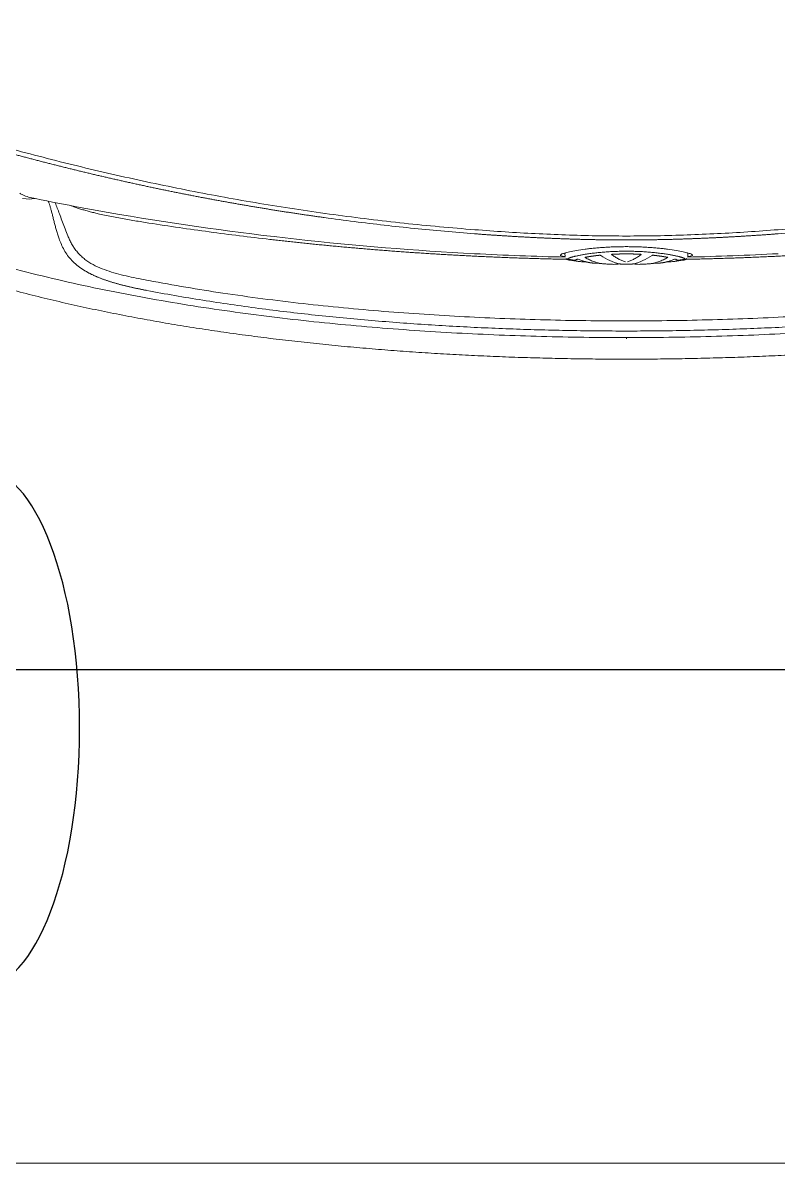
# Model space of a CAD drawing. Extents: x -2012 to 34975, y -1043 to 8321.
# Drawn here: x 32130.5 to 32195.1, y 362.5 to 460 of the extents above; entities that cross this region are included whole.
import ezdxf
from ezdxf.xclip import XClip

# ---------------------------------------------------------------- set-up
doc = ezdxf.new("R2010")
doc.units = 0
doc.header["$LTSCALE"] = 25
doc.header["$XCLIPFRAME"] = 0
doc.layers.get('0').update_dxf_attribs({"color": 9, "lineweight": 9})
for name, color, linetype, lineweight in [('04', 9, 'Continuous', 9), ('06D', 9, 'Continuous', 9), ('E-KABLO', 7, 'Continuous', 30), ('E-LİNYE', 7, 'Continuous', 30)]:
    doc.layers.add(name, color=color, linetype=linetype, lineweight=lineweight)

# ---------------------------------------------------------------- blocks, each defined once
blk = doc.blocks.new('p-araba-polo')
at = {"extrusion": (0, 0, -1)}
for p, q in [((3.80465, 0.12959), (3.80465, 0.12959)), ((3.825, 0.05418), (3.825, 0.05418)), ((3.82749, 0.05241), (3.82504, 0.0525)), ((3.83399, 0.01603), (3.83399, 0.01568)), ((3.83407, 0.01405), (3.8341, 0.01382)), ((3.83369, 0.00628), (3.83371, 0.0061)), ((3.89702, 0), (3.89778, 0))]:
    blk.add_line(p, q, dxfattribs=at)
for p, q in [((3.89702, 0), (3.89778, 0)), ((3.83369, -0.00628), (3.83371, -0.0061)), ((3.83399, -0.01603), (3.83399, -0.01568)), ((3.83407, -0.01405), (3.8341, -0.01382)), ((3.825, -0.05418), (3.825, -0.05418)), ((3.82749, -0.05241), (3.82504, -0.0525)), ((3.80464, -0.1298), (3.80467, -0.1298)), ((3.80465, -0.12959), (3.80465, -0.12959)), ((3.79074, -0.25761), (3.79091, -0.25762))]:
    blk.add_line(p, q)
for points, degree, knots in [([(3.81742, 0.64441), (3.8199, 0.63799), (3.82486, 0.62513), (3.83179, 0.60561), (3.83837, 0.5859), (3.84459, 0.566), (3.85047, 0.54593), (3.85602, 0.52571), (3.86125, 0.50535), (3.86618, 0.48486), (3.87081, 0.46426), (3.87516, 0.44355), (3.87923, 0.42276), (3.88305, 0.40188), (3.88661, 0.38093), (3.88992, 0.35993), (3.893, 0.33887), (3.89585, 0.31777), (3.89848, 0.29664), (3.9009, 0.27548), (3.90311, 0.2543), (3.90512, 0.2331), (3.90693, 0.21189), (3.90856, 0.19068), (3.91, 0.16947), (3.91126, 0.14826), (3.91235, 0.12705), (3.91326, 0.10585), (3.914, 0.08466), (3.91457, 0.06349), (3.91498, 0.04232), (3.91523, 0.02116), (3.91526, 0.00705), (3.91528, 0)], 3, [0, 0, 0, 0, 0.031503, 0.063111, 0.094824, 0.126637, 0.158547, 0.190546, 0.222628, 0.254786, 0.287011, 0.319297, 0.351636, 0.384021, 0.416445, 0.448899, 0.481372, 0.513858, 0.546357, 0.578861, 0.611362, 0.643854, 0.676332, 0.708795, 0.741239, 0.773662, 0.806063, 0.838441, 0.870794, 0.903125, 0.935433, 0.967723, 1, 1, 1, 1]), ([(3.89681, 0), (3.89677, 0.01209), (3.89668, 0.03627), (3.89592, 0.07253), (3.89472, 0.10879), (3.893, 0.14502), (3.89078, 0.18122), (3.88803, 0.21739), (3.88473, 0.25351), (3.88084, 0.28957), (3.87635, 0.32556), (3.87122, 0.36147), (3.86539, 0.39727), (3.85883, 0.43295), (3.85148, 0.46847), (3.84326, 0.5038), (3.83413, 0.5389), (3.82397, 0.57372), (3.8128, 0.60824), (3.80432, 0.63089), (3.80008, 0.64221)], 3, [0, 0, 0, 0, 0.055558, 0.111113, 0.166668, 0.222224, 0.277781, 0.333337, 0.388894, 0.44445, 0.500005, 0.55556, 0.611116, 0.666671, 0.722227, 0.777783, 0.833339, 0.888892, 0.944445, 1, 1, 1, 1]), ([(3.72994, 0.54604), (3.73264, 0.53633), (3.73805, 0.51692), (3.74565, 0.48765), (3.75287, 0.45828), (3.75968, 0.42881), (3.76609, 0.39923), (3.77208, 0.36956), (3.77765, 0.33981), (3.78281, 0.30999), (3.78754, 0.28008), (3.79185, 0.25011), (3.79573, 0.22007), (3.79916, 0.18997), (3.80219, 0.15981), (3.80383, 0.13967), (3.80465, 0.12959)], 3, [0, 0, 0, 0, 0.071461, 0.142913, 0.214376, 0.285822, 0.357282, 0.428734, 0.500167, 0.571583, 0.64299, 0.714393, 0.785796, 0.857198, 0.928599, 1, 1, 1, 1]), ([(3.85654, 0.40987), (3.85802, 0.40194), (3.86099, 0.38606), (3.86495, 0.36215), (3.8686, 0.3382), (3.87191, 0.3142), (3.87492, 0.29015), (3.87764, 0.26607), (3.88009, 0.24197), (3.88227, 0.21783), (3.8842, 0.19368), (3.88589, 0.16951), (3.88733, 0.14532), (3.88854, 0.12112), (3.88953, 0.09691), (3.89029, 0.07269), (3.89083, 0.04846), (3.89117, 0.02423), (3.89121, 0.00808), (3.89123, 0)], 3, [0, 0, 0, 0, 0.058823, 0.117646, 0.17647, 0.235293, 0.294117, 0.35294, 0.411764, 0.470587, 0.529411, 0.588234, 0.647058, 0.705882, 0.764705, 0.823529, 0.882353, 0.941176, 1, 1, 1, 1]), ([(3.88258, 0), (3.88254, 0.01154), (3.88246, 0.03461), (3.88176, 0.06921), (3.88065, 0.10381), (3.87907, 0.13838), (3.87703, 0.17293), (3.8745, 0.20745), (3.87145, 0.24192), (3.86787, 0.27635), (3.86371, 0.31071), (3.85904, 0.34413), (3.85392, 0.37661), (3.85005, 0.3976), (3.84812, 0.40809)], 3, [0, 0, 0, 0, 0.084393, 0.168775, 0.253159, 0.337558, 0.421942, 0.506321, 0.590718, 0.675107, 0.759486, 0.843869, 0.92194, 1, 1, 1, 1]), ([(3.79427, 0.25822), (3.79543, 0.24968), (3.79774, 0.23261), (3.80081, 0.20694), (3.80358, 0.18124), (3.80605, 0.15549), (3.80742, 0.1383), (3.80811, 0.1297)], 3, [0, 0, 0, 0, 0.200035, 0.400025, 0.600021, 0.8, 1, 1, 1, 1]), ([(3.80465, 0.12959), (3.80528, 0.12098), (3.80655, 0.10374), (3.80802, 0.07785), (3.80914, 0.05193), (3.8099, 0.02598), (3.81, 0.00866), (3.81005, 0)], 3, [0, 0, 0, 0, 0.200002, 0.400004, 0.600006, 0.800004, 1, 1, 1, 1]), ([(3.81912, 0), (3.81913, 0.00159), (3.81914, 0.00477), (3.81926, 0.00951), (3.81945, 0.01418), (3.81971, 0.01874), (3.82003, 0.02317), (3.82041, 0.02742), (3.82083, 0.03148), (3.82147, 0.03676), (3.82237, 0.0428), (3.8235, 0.04876), (3.82459, 0.05312), (3.82559, 0.05592), (3.82613, 0.05627), (3.8264, 0.05645)], 3, [0, 0, 0, 0, 0.053459, 0.106949, 0.160444, 0.213932, 0.267411, 0.320881, 0.374346, 0.427801, 0.542282, 0.656752, 0.771187, 0.885587, 1, 1, 1, 1]), ([(3.8264, 0.05645), (3.82652, 0.05641), (3.82676, 0.05634), (3.82706, 0.05571), (3.82733, 0.05471), (3.82752, 0.05354), (3.82763, 0.0527), (3.82766, 0.0524)], 3, [0, 0, 0, 0, 0.222511, 0.444984, 0.66744, 0.889893, 1, 1, 1, 1]), ([(3.83076, 0.04783), (3.83073, 0.04804), (3.83064, 0.04868), (3.83046, 0.04953), (3.83019, 0.05019), (3.82998, 0.05027), (3.82987, 0.05031)], 3, [0, 0, 0, 0, 0.124986, 0.416626, 0.708282, 1, 1, 1, 1]), ([(3.82987, 0.05031), (3.82998, 0.05027), (3.83021, 0.05017), (3.83049, 0.04943), (3.83065, 0.04861), (3.83072, 0.04809), (3.83073, 0.04805)], 3, [0, 0, 0, 0, 0.324984, 0.649899, 0.974799, 1, 1, 1, 1]), ([(3.82865, 0.04841), (3.82865, 0.04841), (3.82865, 0.04841), (3.82865, 0.04841), (3.82865, 0.04841), (3.82865, 0.04841), (3.82865, 0.04841), (3.82865, 0.04841), (3.82865, 0.04841), (3.82865, 0.04841), (3.82865, 0.04841), (3.82865, 0.04841), (3.82865, 0.04841)], 6, [0, 0, 0, 0, 0, 0, 0, 1, 1, 1, 1, 1, 1, 1, 1, 1, 1, 1, 1, 1]), ([(3.82865, 0.04841), (3.82865, 0.04841), (3.82865, 0.04841), (3.82865, 0.04841), (3.82865, 0.04841), (3.82865, 0.04841), (3.82865, 0.04841), (3.82865, 0.04841), (3.82865, 0.04841), (3.82865, 0.04841), (3.82865, 0.04841), (3.82865, 0.04841), (3.82865, 0.04841)], 6, [0, 0, 0, 0, 0, 0, 0, 1, 1, 1, 1, 1, 1, 1, 1, 1, 1, 1, 1, 1]), ([(3.82865, 0.04841), (3.82865, 0.04841), (3.82865, 0.04841), (3.82865, 0.04841), (3.82865, 0.04841), (3.82865, 0.04841), (3.82865, 0.04841), (3.82865, 0.04841), (3.82865, 0.04841), (3.82865, 0.04841), (3.82865, 0.04841), (3.82865, 0.04841), (3.82865, 0.04841)], 6, [0, 0, 0, 0, 0, 0, 0, 1, 1, 1, 1, 1, 1, 1, 1, 1, 1, 1, 1, 1]), ([(3.82865, 0.04841), (3.82865, 0.04841), (3.82865, 0.04841), (3.82865, 0.04841), (3.82865, 0.04841), (3.82865, 0.04841), (3.82865, 0.04841), (3.82865, 0.04841), (3.82865, 0.04841), (3.82865, 0.04841), (3.82865, 0.04841), (3.82865, 0.04841), (3.82865, 0.04841)], 6, [0, 0, 0, 0, 0, 0, 0, 1, 1, 1, 1, 1, 1, 1, 1, 1, 1, 1, 1, 1]), ([(3.82993, 0.04216), (3.83004, 0.04245), (3.83027, 0.04303), (3.83059, 0.04352), (3.83078, 0.04358), (3.83087, 0.04362)], 3, [0, 0, 0, 0, 0.333368, 0.666619, 1, 1, 1, 1]), ([(3.83192, 0.03522), (3.83168, 0.03607), (3.83118, 0.03776), (3.83049, 0.03945), (3.83015, 0.04029)], 3, [0, 0, 0, 0, 0.500043, 1, 1, 1, 1]), ([(3.83068, 0.04838), (3.83068, 0.04838), (3.83068, 0.04838), (3.83068, 0.04838), (3.83068, 0.04838), (3.83068, 0.04838), (3.83068, 0.04838)], 3, [0, 0, 0, 0, 1, 1, 1, 1, 1, 1, 1]), ([(3.83068, 0.04838), (3.83068, 0.04838), (3.83068, 0.04838), (3.83068, 0.04838), (3.83068, 0.04838), (3.83068, 0.04838), (3.83068, 0.04838)], 3, [0, 0, 0, 0, 1, 1, 1, 1, 1, 1, 1]), ([(3.83214, 0.03443), (3.83212, 0.03499), (3.83208, 0.03639), (3.83198, 0.03838), (3.83184, 0.04026), (3.83166, 0.04175), (3.83144, 0.04282), (3.83118, 0.04349), (3.83097, 0.04358), (3.83087, 0.04362)], 3, [0, 0, 0, 0, 0.095639, 0.246362, 0.397085, 0.547809, 0.698525, 0.849236, 1, 1, 1, 1]), ([(3.82822, 0.03517), (3.82807, 0.03433), (3.82776, 0.03264), (3.82732, 0.02975), (3.82689, 0.02662), (3.82663, 0.02434), (3.8265, 0.0232)], 3, [0, 0, 0, 0, 0.250018, 0.499981, 0.749953, 1, 1, 1, 1]), ([(3.8265, 0.0232), (3.82663, 0.02434), (3.82689, 0.02662), (3.82732, 0.02975), (3.82776, 0.03264), (3.82807, 0.03433), (3.82822, 0.03517)], 3, [0, 0, 0, 0, 0.250047, 0.500019, 0.749982, 1, 1, 1, 1]), ([(3.82843, 0.03528), (3.82838, 0.03533), (3.8283, 0.03542), (3.82825, 0.03525), (3.82822, 0.03517)], 3, [0, 0, 0, 0, 0.499975, 1, 1, 1, 1]), ([(3.82822, 0.03517), (3.82825, 0.03525), (3.8283, 0.03542), (3.82838, 0.03533), (3.82843, 0.03528)], 3, [0, 0, 0, 0, 0.500025, 1, 1, 1, 1]), ([(3.83296, 0.02424), (3.83263, 0.02547), (3.83196, 0.02794), (3.83045, 0.03162), (3.8291, 0.03406), (3.82843, 0.03528)], 3, [0, 0, 0, 0, 0.333484, 0.666792, 1, 1, 1, 1]), ([(3.82843, 0.03528), (3.8291, 0.03406), (3.83045, 0.03162), (3.83196, 0.02794), (3.83263, 0.02547), (3.83296, 0.02424)], 3, [0, 0, 0, 0, 0.333208, 0.666516, 1, 1, 1, 1]), ([(3.8265, 0.0232), (3.82649, 0.02302), (3.82647, 0.02267), (3.82656, 0.02206), (3.82666, 0.02185), (3.82672, 0.02174)], 3, [0, 0, 0, 0, 0.33283, 0.66493, 1, 1, 1, 1]), ([(3.82672, 0.02174), (3.82666, 0.02185), (3.82656, 0.02206), (3.82647, 0.02267), (3.82649, 0.02302), (3.8265, 0.0232)], 3, [0, 0, 0, 0, 0.33507, 0.66717, 1, 1, 1, 1]), ([(3.834, 0.01578), (3.83396, 0.01719), (3.83387, 0.02001), (3.83326, 0.02283), (3.83296, 0.02424)], 3, [0, 0, 0, 0, 0.5, 1, 1, 1, 1]), ([(3.83296, 0.02424), (3.83326, 0.02283), (3.83387, 0.02001), (3.83396, 0.01719), (3.834, 0.01578)], 3, [0, 0, 0, 0, 0.5, 1, 1, 1, 1]), ([(3.826, 0.01258), (3.82595, 0.01263), (3.82583, 0.01272), (3.82567, 0.01244), (3.82564, 0.01209), (3.82562, 0.01191)], 3, [0, 0, 0, 0, 0.339087, 0.670021, 1, 1, 1, 1]), ([(3.82562, 0.01191), (3.82564, 0.01209), (3.82567, 0.01244), (3.82583, 0.01272), (3.82595, 0.01263), (3.826, 0.01258)], 3, [0, 0, 0, 0, 0.329979, 0.660913, 1, 1, 1, 1]), ([(3.83219, 0.0009), (3.83182, 0.00189), (3.83108, 0.00385), (3.82963, 0.00678), (3.82798, 0.00969), (3.82666, 0.01162), (3.826, 0.01258)], 3, [0, 0, 0, 0, 0.249999, 0.5, 0.75, 1, 1, 1, 1]), ([(3.826, 0.01258), (3.82666, 0.01162), (3.82798, 0.00969), (3.82963, 0.00678), (3.83108, 0.00385), (3.83182, 0.00189), (3.83219, 0.0009)], 3, [0, 0, 0, 0, 0.25, 0.5, 0.750001, 1, 1, 1, 1]), ([(3.83409, 0.01396), (3.83418, 0.01259), (3.83434, 0.00999), (3.83406, 0.00738), (3.83393, 0.00614)], 3, [0, 0, 0, 0, 0.525068, 1, 1, 1, 1]), ([(3.834, 0.01578), (3.834, 0.01568), (3.834, 0.01547), (3.83403, 0.01488), (3.83406, 0.01428), (3.83408, 0.01407), (3.83409, 0.01396)], 3, [0, 0, 0, 0, 0.244155, 0.495076, 0.749761, 1, 1, 1, 1]), ([(3.89681, 0), (3.89677, -0.01209), (3.89668, -0.03627), (3.89592, -0.07253), (3.89472, -0.10878), (3.893, -0.14501), (3.89078, -0.18122), (3.88803, -0.21739), (3.88473, -0.25351), (3.88084, -0.28957), (3.87635, -0.32556), (3.87122, -0.36147), (3.86539, -0.39727), (3.85883, -0.43294), (3.85148, -0.46846), (3.84326, -0.5038), (3.83413, -0.5389), (3.82397, -0.57372), (3.8128, -0.60824), (3.80432, -0.63088), (3.80008, -0.64221)], 3, [0, 0, 0, 0, 0.055558, 0.111113, 0.166668, 0.222224, 0.277781, 0.333337, 0.388894, 0.44445, 0.500005, 0.55556, 0.611116, 0.666671, 0.722227, 0.777783, 0.833339, 0.888892, 0.944445, 1, 1, 1, 1]), ([(3.80465, -0.12959), (3.80528, -0.12098), (3.80655, -0.10374), (3.80802, -0.07785), (3.80914, -0.05193), (3.8099, -0.02598), (3.81, -0.00866), (3.81005, 0)], 3, [0, 0, 0, 0, 0.200002, 0.400004, 0.600006, 0.800004, 1, 1, 1, 1]), ([(3.81742, -0.64441), (3.8199, -0.63799), (3.82486, -0.62513), (3.83179, -0.60561), (3.83837, -0.5859), (3.84459, -0.566), (3.85047, -0.54593), (3.85602, -0.52571), (3.86125, -0.50535), (3.86618, -0.48486), (3.87081, -0.46426), (3.87516, -0.44355), (3.87923, -0.42275), (3.88305, -0.40188), (3.88661, -0.38093), (3.88992, -0.35992), (3.893, -0.33887), (3.89585, -0.31777), (3.89848, -0.29664), (3.9009, -0.27548), (3.90311, -0.25429), (3.90512, -0.2331), (3.90693, -0.21189), (3.90856, -0.19068), (3.91, -0.16947), (3.91126, -0.14826), (3.91235, -0.12705), (3.91326, -0.10585), (3.914, -0.08466), (3.91457, -0.06348), (3.91498, -0.04231), (3.91523, -0.02115), (3.91526, -0.00705), (3.91528, 0)], 3, [0, 0, 0, 0, 0.031503, 0.063111, 0.094824, 0.126637, 0.158547, 0.190546, 0.222628, 0.254786, 0.287011, 0.319297, 0.351636, 0.384021, 0.416445, 0.448899, 0.481372, 0.513858, 0.546357, 0.578861, 0.611362, 0.643854, 0.676332, 0.708795, 0.741239, 0.773662, 0.806063, 0.838441, 0.870794, 0.903125, 0.935433, 0.967723, 1, 1, 1, 1]), ([(3.81912, 0), (3.81913, -0.00159), (3.81914, -0.00477), (3.81926, -0.00951), (3.81945, -0.01418), (3.81971, -0.01874), (3.82003, -0.02317), (3.82041, -0.02742), (3.82083, -0.03148), (3.82147, -0.03676), (3.82237, -0.0428), (3.8235, -0.04876), (3.82459, -0.05312), (3.82559, -0.05592), (3.82613, -0.05627), (3.8264, -0.05645)], 3, [0, 0, 0, 0, 0.053459, 0.106949, 0.160444, 0.213932, 0.267411, 0.320881, 0.374346, 0.427801, 0.542282, 0.656752, 0.771187, 0.885587, 1, 1, 1, 1]), ([(3.83367, 0.00843), (3.83367, 0.00842), (3.83367, 0.00842), (3.83367, 0.00842), (3.83367, 0.00842), (3.83367, 0.00843), (3.83367, 0.00843)], 3, [0, 0, 0, 0, 1, 1, 1, 1.000001, 1.000001, 1.000001, 1.000001]), ([(3.88258, 0), (3.88254, -0.01154), (3.88246, -0.03461), (3.88176, -0.06921), (3.88065, -0.1038), (3.87907, -0.13838), (3.87703, -0.17293), (3.8745, -0.20745), (3.87145, -0.24192), (3.86787, -0.27635), (3.86371, -0.31071), (3.85904, -0.34413), (3.85392, -0.37661), (3.85005, -0.3976), (3.84812, -0.40809)], 3, [0, 0, 0, 0, 0.084393, 0.168775, 0.253159, 0.337558, 0.421942, 0.506321, 0.590718, 0.675107, 0.759486, 0.843869, 0.92194, 1, 1, 1, 1]), ([(3.85654, -0.40987), (3.85802, -0.40193), (3.86099, -0.38606), (3.86495, -0.36215), (3.8686, -0.3382), (3.87191, -0.31419), (3.87492, -0.29015), (3.87764, -0.26607), (3.88009, -0.24196), (3.88227, -0.21783), (3.8842, -0.19368), (3.88589, -0.1695), (3.88733, -0.14532), (3.88854, -0.12112), (3.88953, -0.0969), (3.89029, -0.07268), (3.89083, -0.04846), (3.89117, -0.02423), (3.89121, -0.00808), (3.89123, 0)], 3, [0, 0, 0, 0, 0.058823, 0.117646, 0.17647, 0.235293, 0.294117, 0.35294, 0.411764, 0.470587, 0.529411, 0.588234, 0.647058, 0.705882, 0.764705, 0.823529, 0.882353, 0.941176, 1, 1, 1, 1]), ([(3.83219, -0.0009), (3.83182, -0.00188), (3.83108, -0.00385), (3.82963, -0.00677), (3.82798, -0.00969), (3.82666, -0.01162), (3.826, -0.01258)], 3, [0, 0, 0, 0, 0.249999, 0.5, 0.75, 1, 1, 1, 1]), ([(3.826, -0.01258), (3.82666, -0.01162), (3.82798, -0.00969), (3.82963, -0.00677), (3.83108, -0.00385), (3.83182, -0.00188), (3.83219, -0.0009)], 3, [0, 0, 0, 0, 0.25, 0.5, 0.750001, 1, 1, 1, 1]), ([(3.83367, -0.00842), (3.83367, -0.00842), (3.83367, -0.00842), (3.83367, -0.00842), (3.83367, -0.00842), (3.83367, -0.00842), (3.83367, -0.00842)], 3, [0, 0, 0, 0, 1, 1, 1, 1.000001, 1.000001, 1.000001, 1.000001]), ([(3.83409, -0.01396), (3.83418, -0.01259), (3.83434, -0.00999), (3.83406, -0.00738), (3.83393, -0.00614)], 3, [0, 0, 0, 0, 0.525068, 1, 1, 1, 1]), ([(3.826, -0.01258), (3.82595, -0.01263), (3.82583, -0.01272), (3.82567, -0.01243), (3.82564, -0.01209), (3.82562, -0.01191)], 3, [0, 0, 0, 0, 0.339087, 0.670021, 1, 1, 1, 1]), ([(3.82562, -0.01191), (3.82564, -0.01209), (3.82567, -0.01243), (3.82583, -0.01272), (3.82595, -0.01263), (3.826, -0.01258)], 3, [0, 0, 0, 0, 0.329979, 0.660913, 1, 1, 1, 1]), ([(3.834, -0.01578), (3.83396, -0.01719), (3.83387, -0.02001), (3.83326, -0.02283), (3.83296, -0.02424)], 3, [0, 0, 0, 0, 0.5, 1, 1, 1, 1]), ([(3.83296, -0.02424), (3.83326, -0.02283), (3.83387, -0.02001), (3.83396, -0.01719), (3.834, -0.01578)], 3, [0, 0, 0, 0, 0.5, 1, 1, 1, 1]), ([(3.834, -0.01578), (3.834, -0.01568), (3.834, -0.01547), (3.83403, -0.01488), (3.83406, -0.01428), (3.83408, -0.01406), (3.83409, -0.01396)], 3, [0, 0, 0, 0, 0.244155, 0.495076, 0.749761, 1, 1, 1, 1]), ([(3.8265, -0.0232), (3.82649, -0.02302), (3.82647, -0.02266), (3.82656, -0.02206), (3.82666, -0.02185), (3.82672, -0.02174)], 3, [0, 0, 0, 0, 0.33283, 0.66493, 1, 1, 1, 1]), ([(3.82672, -0.02174), (3.82666, -0.02185), (3.82656, -0.02206), (3.82647, -0.02266), (3.82649, -0.02302), (3.8265, -0.0232)], 3, [0, 0, 0, 0, 0.33507, 0.66717, 1, 1, 1, 1]), ([(3.82822, -0.03516), (3.82807, -0.03432), (3.82776, -0.03264), (3.82732, -0.02975), (3.82689, -0.02662), (3.82663, -0.02434), (3.8265, -0.0232)], 3, [0, 0, 0, 0, 0.250018, 0.499981, 0.749953, 1, 1, 1, 1]), ([(3.8265, -0.0232), (3.82663, -0.02434), (3.82689, -0.02662), (3.82732, -0.02975), (3.82776, -0.03264), (3.82807, -0.03432), (3.82822, -0.03516)], 3, [0, 0, 0, 0, 0.250047, 0.500019, 0.749982, 1, 1, 1, 1]), ([(3.83296, -0.02424), (3.83263, -0.02547), (3.83196, -0.02794), (3.83045, -0.03162), (3.8291, -0.03406), (3.82843, -0.03528)], 3, [0, 0, 0, 0, 0.333484, 0.666792, 1, 1, 1, 1]), ([(3.82843, -0.03528), (3.8291, -0.03406), (3.83045, -0.03162), (3.83196, -0.02794), (3.83263, -0.02547), (3.83296, -0.02424)], 3, [0, 0, 0, 0, 0.333208, 0.666516, 1, 1, 1, 1]), ([(3.82843, -0.03528), (3.82838, -0.03533), (3.8283, -0.03542), (3.82825, -0.03525), (3.82822, -0.03516)], 3, [0, 0, 0, 0, 0.499975, 1, 1, 1, 1]), ([(3.82822, -0.03516), (3.82825, -0.03525), (3.8283, -0.03542), (3.82838, -0.03533), (3.82843, -0.03528)], 3, [0, 0, 0, 0, 0.500025, 1, 1, 1, 1]), ([(3.83192, -0.03522), (3.83168, -0.03607), (3.83118, -0.03776), (3.83049, -0.03945), (3.83015, -0.04029)], 3, [0, 0, 0, 0, 0.500043, 1, 1, 1, 1]), ([(3.83214, -0.03443), (3.83212, -0.03499), (3.83208, -0.03639), (3.83198, -0.03838), (3.83184, -0.04026), (3.83166, -0.04175), (3.83144, -0.04282), (3.83118, -0.04349), (3.83097, -0.04357), (3.83087, -0.04362)], 3, [0, 0, 0, 0, 0.095639, 0.246362, 0.397085, 0.547809, 0.698525, 0.849236, 1, 1, 1, 1]), ([(3.82865, -0.04841), (3.82865, -0.04841), (3.82865, -0.04841), (3.82865, -0.04841), (3.82865, -0.04841), (3.82865, -0.04841), (3.82865, -0.04841), (3.82865, -0.04841), (3.82865, -0.04841), (3.82865, -0.04841), (3.82865, -0.04841), (3.82865, -0.04841), (3.82865, -0.04841)], 6, [0, 0, 0, 0, 0, 0, 0, 1, 1, 1, 1, 1, 1, 1, 1, 1, 1, 1, 1, 1]), ([(3.82865, -0.04841), (3.82865, -0.04841), (3.82865, -0.04841), (3.82865, -0.04841), (3.82865, -0.04841), (3.82865, -0.04841), (3.82865, -0.04841), (3.82865, -0.04841), (3.82865, -0.04841), (3.82865, -0.04841), (3.82865, -0.04841), (3.82865, -0.04841), (3.82865, -0.04841)], 6, [0, 0, 0, 0, 0, 0, 0, 1, 1, 1, 1, 1, 1, 1, 1, 1, 1, 1, 1, 1]), ([(3.82865, -0.04841), (3.82865, -0.04841), (3.82865, -0.04841), (3.82865, -0.04841), (3.82865, -0.04841), (3.82865, -0.04841), (3.82865, -0.04841), (3.82865, -0.04841), (3.82865, -0.04841), (3.82865, -0.04841), (3.82865, -0.04841), (3.82865, -0.04841), (3.82865, -0.04841)], 6, [0, 0, 0, 0, 0, 0, 0, 1, 1, 1, 1, 1, 1, 1, 1, 1, 1, 1, 1, 1]), ([(3.82865, -0.04841), (3.82865, -0.04841), (3.82865, -0.04841), (3.82865, -0.04841), (3.82865, -0.04841), (3.82865, -0.04841), (3.82865, -0.04841), (3.82865, -0.04841), (3.82865, -0.04841), (3.82865, -0.04841), (3.82865, -0.04841), (3.82865, -0.04841), (3.82865, -0.04841)], 6, [0, 0, 0, 0, 0, 0, 0, 1, 1, 1, 1, 1, 1, 1, 1, 1, 1, 1, 1, 1]), ([(3.83076, -0.04783), (3.83073, -0.04803), (3.83064, -0.04868), (3.83046, -0.04953), (3.83019, -0.05019), (3.82998, -0.05027), (3.82987, -0.05031)], 3, [0, 0, 0, 0, 0.124986, 0.416626, 0.708282, 1, 1, 1, 1]), ([(3.82987, -0.05031), (3.82998, -0.05026), (3.83021, -0.05017), (3.83049, -0.04943), (3.83065, -0.04861), (3.83072, -0.04809), (3.83073, -0.04805)], 3, [0, 0, 0, 0, 0.324984, 0.649899, 0.974799, 1, 1, 1, 1]), ([(3.82993, -0.04216), (3.83004, -0.04245), (3.83027, -0.04303), (3.83059, -0.04352), (3.83078, -0.04358), (3.83087, -0.04362)], 3, [0, 0, 0, 0, 0.333368, 0.666619, 1, 1, 1, 1]), ([(3.83068, -0.04838), (3.83068, -0.04838), (3.83068, -0.04838), (3.83068, -0.04838), (3.83068, -0.04838), (3.83068, -0.04838), (3.83068, -0.04838)], 3, [0, 0, 0, 0, 1, 1, 1, 1, 1, 1, 1]), ([(3.83068, -0.04838), (3.83068, -0.04838), (3.83068, -0.04838), (3.83068, -0.04838), (3.83068, -0.04838), (3.83068, -0.04838), (3.83068, -0.04838)], 3, [0, 0, 0, 0, 1, 1, 1, 1, 1, 1, 1]), ([(3.8264, -0.05645), (3.82652, -0.05641), (3.82676, -0.05633), (3.82706, -0.05571), (3.82733, -0.05471), (3.82752, -0.05354), (3.82763, -0.05269), (3.82766, -0.0524)], 3, [0, 0, 0, 0, 0.222511, 0.444984, 0.66744, 0.889893, 1, 1, 1, 1]), ([(3.72994, -0.54604), (3.73264, -0.53633), (3.73805, -0.51692), (3.74565, -0.48765), (3.75287, -0.45828), (3.75968, -0.4288), (3.76609, -0.39923), (3.77208, -0.36956), (3.77765, -0.33981), (3.78281, -0.30998), (3.78754, -0.28008), (3.79185, -0.25011), (3.79573, -0.22007), (3.79916, -0.18997), (3.80219, -0.15981), (3.80383, -0.13967), (3.80465, -0.12959)], 3, [0, 0, 0, 0, 0.071461, 0.142913, 0.214376, 0.285822, 0.357282, 0.428734, 0.500167, 0.571583, 0.64299, 0.714393, 0.785796, 0.857198, 0.928599, 1, 1, 1, 1]), ([(3.77711, -0.50969), (3.78244, -0.4843), (3.7966, -0.40882), (3.81414, -0.28235), (3.82249, -0.1806), (3.82515, -0.12975)], 3, [0, 0, 0, 0, 0.20268, 0.601651, 1, 1, 1, 1]), ([(3.79427, -0.25822), (3.79543, -0.24968), (3.79774, -0.23261), (3.80081, -0.20694), (3.80358, -0.18124), (3.80605, -0.15549), (3.80742, -0.1383), (3.80811, -0.1297)], 3, [0, 0, 0, 0, 0.200035, 0.400025, 0.600021, 0.8, 1, 1, 1, 1]), ([(3.79893, -0.40807), (3.80025, -0.39949), (3.8029, -0.38232), (3.8065, -0.3565), (3.80988, -0.33066), (3.81191, -0.3134), (3.81293, -0.30478)], 3, [0, 0, 0, 0, 0.249972, 0.499988, 0.750033, 1, 1, 1, 1]), ([(3.79122, -0.45044), (3.79165, -0.44846), (3.79253, -0.44452), (3.79372, -0.4385), (3.79485, -0.43245), (3.79592, -0.42638), (3.79696, -0.42029), (3.79796, -0.41418), (3.79861, -0.41011), (3.79893, -0.40807)], 3, [0, 0, 0, 0, 0.142515, 0.285196, 0.427965, 0.570749, 0.713737, 0.856833, 1, 1, 1, 1]), ([(3.84812, -0.40809), (3.84756, -0.41097), (3.84644, -0.41673), (3.84467, -0.42533), (3.84265, -0.43384), (3.84024, -0.44218), (3.83736, -0.4503), (3.83477, -0.45521), (3.83348, -0.45766)], 3, [0, 0, 0, 0, 0.167506, 0.33466, 0.50145, 0.667886, 0.83384, 1, 1, 1, 1]), ([(3.78412, -0.47463), (3.78442, -0.47387), (3.78509, -0.4721), (3.78615, -0.46907), (3.78725, -0.46562), (3.78832, -0.46199), (3.78934, -0.45823), (3.79031, -0.45437), (3.79092, -0.45175), (3.79122, -0.45044)], 3, [0, 0, 0, 0, 0.115196, 0.262644, 0.410099, 0.557562, 0.705034, 0.852514, 1, 1, 1, 1]), ([(3.83348, -0.45766), (3.83275, -0.45885), (3.83128, -0.46121), (3.82875, -0.46441), (3.82602, -0.46732), (3.82309, -0.46991), (3.81999, -0.47221), (3.81676, -0.47421), (3.81342, -0.47596), (3.81113, -0.47696), (3.80999, -0.47746)], 3, [0, 0, 0, 0, 0.124981, 0.249968, 0.374958, 0.499953, 0.624954, 0.749963, 0.874979, 1, 1, 1, 1]), ([(3.81344, -0.48448), (3.81511, -0.48383), (3.81845, -0.48252), (3.82324, -0.47999), (3.82779, -0.47689), (3.83199, -0.47313), (3.83583, -0.46878), (3.83806, -0.46541), (3.83917, -0.46373)], 3, [0, 0, 0, 0, 0.166711, 0.333398, 0.500062, 0.66671, 0.833352, 1, 1, 1, 1]), ([(3.80999, -0.47746), (3.80798, -0.47827), (3.80395, -0.47989), (3.79804, -0.48202), (3.79243, -0.48406), (3.78731, -0.48597), (3.7837, -0.48739), (3.78193, -0.48815), (3.78145, -0.48836)], 3, [0, 0, 0, 0, 0.18627, 0.372392, 0.558131, 0.743503, 0.928538, 1, 1, 1, 1]), ([(3.78181, -0.49357), (3.78252, -0.49332), (3.78395, -0.49282), (3.78654, -0.49205), (3.7894, -0.49127), (3.79249, -0.49047), (3.79577, -0.48964), (3.79919, -0.48878), (3.8027, -0.48786), (3.80626, -0.48685), (3.80986, -0.48575), (3.81225, -0.48491), (3.81344, -0.48448)], 3, [0, 0, 0, 0, 0.099513, 0.199085, 0.298757, 0.398601, 0.498624, 0.598776, 0.698998, 0.799265, 0.899601, 1, 1, 1, 1]), ([(3.77355, -0.51846), (3.77401, -0.51762), (3.77494, -0.51593), (3.77633, -0.51269), (3.77701, -0.51036), (3.77729, -0.50884)], 3, [0, 0, 0, 0, 0.253002, 0.505984, 1, 1, 1, 1])]:
    blk.add_open_spline(points, degree=degree, knots=knots)
for points, degree in [([(3.82994, 0.05098), (3.82912, 0.09338), (3.82748, 0.13577), (3.82504, 0.17812), (3.8218, 0.22042), (3.81777, 0.26264), (3.81293, 0.30478)], 6), ([(3.81341, 0), (3.81341, 0.026), (3.81276, 0.052), (3.81163, 0.07793), (3.81008, 0.10384), (3.80811, 0.1297)], 5), ([(3.82514, 0.12975), (3.8265, 0.10396), (3.82747, 0.07815), (3.82804, 0.05233)], 3), ([(3.82302, 0), (3.82302, 0.01318), (3.8238, 0.02632), (3.82566, 0.03786), (3.82749, 0.04619), (3.8289, 0.05031), (3.82987, 0.05031)], 6), ([(3.82987, 0.05031), (3.8289, 0.05031), (3.82749, 0.04619), (3.82566, 0.03786), (3.8238, 0.02632), (3.82302, 0.01318), (3.82302, 0)], 6), ([(3.82426, 0.05166), (3.82441, 0.05194), (3.82455, 0.05216), (3.82468, 0.05233), (3.82481, 0.05244), (3.82493, 0.0525), (3.82504, 0.0525)], 6), ([(3.82514, 0.05248), (3.82513, 0.05249), (3.82511, 0.05249), (3.82509, 0.05249), (3.82508, 0.0525), (3.82506, 0.0525), (3.82504, 0.0525)], 6), ([(3.82504, 0.0525), (3.82505, 0.0525), (3.82505, 0.0525), (3.82506, 0.0525), (3.82506, 0.0525), (3.82507, 0.0525), (3.82507, 0.0525)], 6), ([(3.82759, 0.0524), (3.82757, 0.0524), (3.82756, 0.05241), (3.82754, 0.05241), (3.82752, 0.05241), (3.82751, 0.05241), (3.82749, 0.05241)], 6), ([(3.82749, 0.05241), (3.82751, 0.05241), (3.82753, 0.05241), (3.82755, 0.05241), (3.82756, 0.0524), (3.82758, 0.0524), (3.8276, 0.05239)], 6), ([(3.82749, 0.05241), (3.82751, 0.0524), (3.82754, 0.0524), (3.82756, 0.05239)], 3), ([(3.82756, 0.05239), (3.82754, 0.0524), (3.82751, 0.0524), (3.82749, 0.05241)], 3), ([(3.82924, 0.05163), (3.83003, 0.05111), (3.8302, 0.05056), (3.83031, 0.04996)], 3), ([(3.82987, 0.05031), (3.83007, 0.05031), (3.83026, 0.05013), (3.83042, 0.04975), (3.83057, 0.04919), (3.83069, 0.04844), (3.8308, 0.04752)], 6), ([(3.8308, 0.04752), (3.83069, 0.04844), (3.83057, 0.04919), (3.83042, 0.04975), (3.83026, 0.05013), (3.83007, 0.05031), (3.82987, 0.05031)], 6), ([(3.83087, 0.04362), (3.83072, 0.04473), (3.83055, 0.04585), (3.83039, 0.04697), (3.83022, 0.04808), (3.83005, 0.0492), (3.82987, 0.05031)], 6), ([(3.82987, 0.05031), (3.83005, 0.0492), (3.83022, 0.04808), (3.83039, 0.04697), (3.83055, 0.04585), (3.83072, 0.04473), (3.83087, 0.04362)], 6), ([(3.83033, 0.04983), (3.83033, 0.04982), (3.83033, 0.04982), (3.83033, 0.04981)], 3), ([(3.83033, 0.04983), (3.83033, 0.04982), (3.83033, 0.04982), (3.83033, 0.04981)], 3), ([(3.82991, 0.04193), (3.82984, 0.04182), (3.82998, 0.04072), (3.83011, 0.04043)], 3), ([(3.82991, 0.04193), (3.82984, 0.04182), (3.82998, 0.04072), (3.83011, 0.04043)], 3), ([(3.82993, 0.04216), (3.83008, 0.04257), (3.83023, 0.04292), (3.83037, 0.0432), (3.8305, 0.04341), (3.83063, 0.04355), (3.83075, 0.04362), (3.83087, 0.04362)], 7), ([(3.83069, 0.04831), (3.83106, 0.04597), (3.8314, 0.04361), (3.83172, 0.04126)], 3), ([(3.82822, 0.03517), (3.82796, 0.03378), (3.8277, 0.03227), (3.82744, 0.03065), (3.82719, 0.02892), (3.82694, 0.0271), (3.82671, 0.02519), (3.8265, 0.0232)], 7), ([(3.82822, 0.03517), (3.82824, 0.03526), (3.82826, 0.03532), (3.82829, 0.03537), (3.82832, 0.03539), (3.82835, 0.03538), (3.82839, 0.03534), (3.82843, 0.03528)], 7), ([(3.82843, 0.03528), (3.82839, 0.03534), (3.82835, 0.03538), (3.82832, 0.03539), (3.82829, 0.03537), (3.82826, 0.03532), (3.82824, 0.03526), (3.82822, 0.03517)], 7), ([(3.83179, 0.03549), (3.83183, 0.03546), (3.83185, 0.03542), (3.83188, 0.03539), (3.8319, 0.03535), (3.83191, 0.03531), (3.83192, 0.03526), (3.83192, 0.03522)], 7), ([(3.83316, 0.02833), (3.83309, 0.02931), (3.83298, 0.03029), (3.83283, 0.03128), (3.83265, 0.03227), (3.83244, 0.03325), (3.83219, 0.03423), (3.83192, 0.03522)], 7), ([(3.83192, 0.03522), (3.83219, 0.03423), (3.83244, 0.03325), (3.83265, 0.03226), (3.83283, 0.03128), (3.83298, 0.03029), (3.83309, 0.02931), (3.83316, 0.02832)], 7), ([(3.82665, 0.02199), (3.83019, 0.01682), (3.8326, 0.01154), (3.83369, 0.00628)], 3), ([(3.82665, 0.02199), (3.83019, 0.01682), (3.8326, 0.01154), (3.83369, 0.00628)], 3), ([(3.83312, 0.0288), (3.83346, 0.02511), (3.83374, 0.02142), (3.83394, 0.01772)], 3), ([(3.83312, 0.0288), (3.83346, 0.02511), (3.83374, 0.02142), (3.83394, 0.01772)], 3), ([(3.82562, 0.01191), (3.82553, 0.01025), (3.82546, 0.00858), (3.82541, 0.00688), (3.82537, 0.00517), (3.82534, 0.00345), (3.82533, 0.00172), (3.82533, 0)], 7), ([(3.826, 0.01258), (3.82593, 0.01268), (3.82585, 0.01271), (3.82578, 0.01266), (3.82571, 0.01254), (3.82566, 0.01237), (3.82563, 0.01215), (3.82562, 0.01191)], 7), ([(3.82562, 0.01191), (3.82563, 0.01215), (3.82566, 0.01237), (3.82571, 0.01254), (3.82578, 0.01266), (3.82585, 0.01271), (3.82593, 0.01268), (3.826, 0.01258)], 7), ([(3.81341, 0), (3.81341, -0.026), (3.81276, -0.052), (3.81163, -0.07793), (3.81008, -0.10384), (3.80811, -0.1297)], 5), ([(3.82302, 0), (3.82302, -0.01318), (3.8238, -0.02631), (3.82566, -0.03785), (3.82749, -0.04618), (3.8289, -0.05031), (3.82987, -0.05031)], 6), ([(3.82987, -0.05031), (3.8289, -0.05031), (3.82749, -0.04618), (3.82566, -0.03785), (3.8238, -0.02631), (3.82302, -0.01318), (3.82302, 0)], 6), ([(3.82562, -0.01191), (3.82553, -0.01025), (3.82546, -0.00857), (3.82541, -0.00688), (3.82537, -0.00517), (3.82534, -0.00345), (3.82533, -0.00172), (3.82533, 0)], 7), ([(3.83393, 0.00614), (3.83392, 0.00611), (3.83391, 0.00609), (3.83389, 0.00608), (3.83385, 0.00607), (3.83381, 0.00607), (3.83377, 0.00608), (3.83371, 0.00608)], 7), ([(3.83372, 0.00608), (3.83377, 0.00608), (3.83381, 0.00607), (3.83385, 0.00607), (3.83389, 0.00608), (3.83391, 0.00609), (3.83392, 0.00611), (3.83393, 0.00614)], 7), ([(3.83372, 0.00608), (3.83377, 0.00608), (3.83381, 0.00607), (3.83385, 0.00607), (3.83389, 0.00608), (3.83391, 0.00609), (3.83392, 0.00611), (3.83393, 0.00614)], 7), ([(3.83393, 0.00614), (3.83394, 0.00526), (3.83396, 0.00439), (3.83397, 0.00351), (3.83398, 0.00264), (3.83398, 0.00176), (3.834, 0.00088), (3.834, 0)], 7), ([(3.834, 0), (3.834, 0.00088), (3.83398, 0.00176), (3.83398, 0.00264), (3.83397, 0.00351), (3.83396, 0.00439), (3.83394, 0.00526), (3.83393, 0.00614)], 7), ([(3.83393, -0.00614), (3.83394, -0.00526), (3.83396, -0.00439), (3.83397, -0.00351), (3.83398, -0.00263), (3.83398, -0.00176), (3.834, -0.00088), (3.834, 0)], 7), ([(3.834, 0), (3.834, -0.00088), (3.83398, -0.00176), (3.83398, -0.00263), (3.83397, -0.00351), (3.83396, -0.00439), (3.83394, -0.00526), (3.83393, -0.00614)], 7), ([(3.89681, 0), (3.8969, 0), (3.89698, 0), (3.89707, 0), (3.89708, 0), (3.89698, 0), (3.89681, 0)], 6), ([(3.89681, 0), (3.8969, 0), (3.89698, 0), (3.89707, 0), (3.89708, 0), (3.89698, 0), (3.89681, 0)], 6), ([(3.91528, 0), (3.9153, 0), (3.91533, 0), (3.91535, 0), (3.91537, 0)], 4), ([(3.91528, 0), (3.91536, 0), (3.9154, 0), (3.91541, 0), (3.9154, 0), (3.91539, 0), (3.91537, 0)], 6), ([(3.91528, 0), (3.9153, 0), (3.91533, 0), (3.91535, 0), (3.91537, 0)], 4), ([(3.91528, 0), (3.91536, 0), (3.9154, 0), (3.91541, 0), (3.9154, 0), (3.91539, 0), (3.91537, 0)], 6), ([(3.82665, -0.02199), (3.83019, -0.01682), (3.8326, -0.01154), (3.83369, -0.00628)], 3), ([(3.82665, -0.02199), (3.83019, -0.01682), (3.8326, -0.01154), (3.83369, -0.00628)], 3), ([(3.83393, -0.00614), (3.83392, -0.00611), (3.83391, -0.00609), (3.83389, -0.00607), (3.83385, -0.00607), (3.83381, -0.00607), (3.83377, -0.00607), (3.83371, -0.00608)], 7), ([(3.83372, -0.00608), (3.83377, -0.00607), (3.83381, -0.00607), (3.83385, -0.00607), (3.83389, -0.00608), (3.83391, -0.00609), (3.83392, -0.00611), (3.83393, -0.00614)], 7), ([(3.83372, -0.00608), (3.83377, -0.00607), (3.83381, -0.00607), (3.83385, -0.00607), (3.83389, -0.00608), (3.83391, -0.00609), (3.83392, -0.00611), (3.83393, -0.00614)], 7), ([(3.826, -0.01258), (3.82593, -0.01268), (3.82585, -0.01271), (3.82578, -0.01266), (3.82571, -0.01254), (3.82566, -0.01237), (3.82563, -0.01215), (3.82562, -0.01191)], 7), ([(3.82562, -0.01191), (3.82563, -0.01215), (3.82566, -0.01237), (3.82571, -0.01254), (3.82578, -0.01266), (3.82585, -0.01271), (3.82593, -0.01268), (3.826, -0.01258)], 7), ([(3.83312, -0.0288), (3.83346, -0.02511), (3.83374, -0.02142), (3.83394, -0.01772)], 3), ([(3.83312, -0.0288), (3.83346, -0.02511), (3.83374, -0.02142), (3.83394, -0.01772)], 3), ([(3.82822, -0.03516), (3.82796, -0.03377), (3.8277, -0.03227), (3.82744, -0.03065), (3.82719, -0.02892), (3.82694, -0.0271), (3.82671, -0.02519), (3.8265, -0.0232)], 7), ([(3.83316, -0.02832), (3.83309, -0.02931), (3.83298, -0.03029), (3.83283, -0.03128), (3.83265, -0.03226), (3.83244, -0.03325), (3.83219, -0.03423), (3.83192, -0.03522)], 7), ([(3.83192, -0.03522), (3.83219, -0.03423), (3.83244, -0.03325), (3.83265, -0.03226), (3.83283, -0.03128), (3.83298, -0.03029), (3.83309, -0.02931), (3.83316, -0.02832)], 7), ([(3.82822, -0.03516), (3.82824, -0.03525), (3.82826, -0.03532), (3.82829, -0.03537), (3.82832, -0.03538), (3.82835, -0.03537), (3.82839, -0.03534), (3.82843, -0.03528)], 7), ([(3.82843, -0.03528), (3.82839, -0.03534), (3.82835, -0.03537), (3.82832, -0.03538), (3.82829, -0.03537), (3.82826, -0.03532), (3.82824, -0.03525), (3.82822, -0.03516)], 7), ([(3.83179, -0.03549), (3.83183, -0.03546), (3.83185, -0.03542), (3.83188, -0.03539), (3.8319, -0.03535), (3.83191, -0.0353), (3.83192, -0.03526), (3.83192, -0.03522)], 7), ([(3.82991, -0.04193), (3.82984, -0.04182), (3.82998, -0.04072), (3.83011, -0.04043)], 3), ([(3.82991, -0.04193), (3.82984, -0.04182), (3.82998, -0.04072), (3.83011, -0.04043)], 3), ([(3.83087, -0.04362), (3.83072, -0.04473), (3.83055, -0.04585), (3.83039, -0.04697), (3.83022, -0.04808), (3.83005, -0.0492), (3.82987, -0.05031)], 6), ([(3.82987, -0.05031), (3.83005, -0.0492), (3.83022, -0.04808), (3.83039, -0.04697), (3.83055, -0.04585), (3.83072, -0.04473), (3.83087, -0.04362)], 6), ([(3.82987, -0.05031), (3.83007, -0.05031), (3.83026, -0.05012), (3.83042, -0.04975), (3.83057, -0.04919), (3.83069, -0.04844), (3.8308, -0.04752)], 6), ([(3.8308, -0.04752), (3.83069, -0.04844), (3.83057, -0.04919), (3.83042, -0.04975), (3.83026, -0.05012), (3.83007, -0.05031), (3.82987, -0.05031)], 6), ([(3.82993, -0.04216), (3.83008, -0.04257), (3.83023, -0.04292), (3.83037, -0.0432), (3.8305, -0.04341), (3.83063, -0.04355), (3.83075, -0.04362), (3.83087, -0.04362)], 7), ([(3.83069, -0.04831), (3.83106, -0.04597), (3.8314, -0.04361), (3.83172, -0.04126)], 3), ([(3.82994, -0.05098), (3.82912, -0.09338), (3.82748, -0.13577), (3.82504, -0.17812), (3.8218, -0.22042), (3.81777, -0.26264), (3.81293, -0.30478)], 6), ([(3.82426, -0.05166), (3.82441, -0.05194), (3.82455, -0.05216), (3.82468, -0.05233), (3.82481, -0.05244), (3.82493, -0.0525), (3.82504, -0.0525)], 6), ([(3.82514, -0.05248), (3.82513, -0.05248), (3.82511, -0.05249), (3.82509, -0.05249), (3.82508, -0.0525), (3.82506, -0.0525), (3.82504, -0.0525)], 6), ([(3.82504, -0.0525), (3.82505, -0.0525), (3.82505, -0.0525), (3.82506, -0.0525), (3.82506, -0.0525), (3.82507, -0.0525), (3.82507, -0.05249)], 6), ([(3.82514, -0.12974), (3.8265, -0.10396), (3.82747, -0.07815), (3.82804, -0.05233)], 3), ([(3.82759, -0.05239), (3.82757, -0.0524), (3.82756, -0.0524), (3.82754, -0.05241), (3.82752, -0.05241), (3.82751, -0.05241), (3.82749, -0.05241)], 6), ([(3.82749, -0.05241), (3.82751, -0.05241), (3.82753, -0.05241), (3.82755, -0.05241), (3.82756, -0.0524), (3.82758, -0.0524), (3.8276, -0.05239)], 6), ([(3.82749, -0.05241), (3.82751, -0.0524), (3.82754, -0.05239), (3.82756, -0.05239)], 3), ([(3.82756, -0.05239), (3.82754, -0.05239), (3.82751, -0.0524), (3.82749, -0.05241)], 3), ([(3.82924, -0.05163), (3.83003, -0.05111), (3.8302, -0.05056), (3.83031, -0.04996)], 3), ([(3.83033, -0.04983), (3.83033, -0.04982), (3.83033, -0.04982), (3.83033, -0.04981)], 3), ([(3.83033, -0.04983), (3.83033, -0.04982), (3.83033, -0.04982), (3.83033, -0.04981)], 3), ([(3.79427, -0.25822), (3.79026, -0.28709), (3.78575, -0.31588), (3.78076, -0.34459), (3.77527, -0.37319), (3.76931, -0.40168)], 5), ([(3.76931, -0.40168), (3.76318, -0.43098), (3.75654, -0.46016), (3.7494, -0.48922), (3.74177, -0.51813), (3.73367, -0.5469)], 5), ([(3.85654, -0.40987), (3.85469, -0.41972), (3.85266, -0.42912), (3.8503, -0.43855), (3.84741, -0.44782), (3.84376, -0.45635), (3.83917, -0.46373)], 6), ([(3.83029, -0.46242), (3.83029, -0.46242), (3.83029, -0.46242), (3.83029, -0.46242)], 3), ([(3.78181, -0.49357), (3.78148, -0.49369), (3.78117, -0.49381), (3.78086, -0.49393), (3.78057, -0.49405), (3.7803, -0.49416)], 5), ([(3.7803, -0.49416), (3.78077, -0.49397), (3.78129, -0.49377), (3.78181, -0.49357)], 3), ([(3.77784, -0.5161), (3.77868, -0.51181), (3.77852, -0.50889), (3.77794, -0.50572)], 3)]:
    blk.add_open_spline(points, degree=degree)

msp = doc.modelspace()

# ---------------------------------------------------------------- linework, layer by layer
at = {"layer": '06D'}
msp.add_lwpolyline([(32061.897, 862.5), (32311.897, 862.5), (32311.897, 362.5), (32061.897, 362.5)], close=True, dxfattribs=at)
at = {"layer": 'E-KABLO', "color": 6}
msp.add_line((32437.2, 404.666), (31628.632, 404.666), dxfattribs=at)
at = {"layer": 'E-LİNYE', "color": 3, "linetype": 'Continuous', "extrusion": (0, 0, -1)}
msp.add_ellipse((32126.861, 399.682), major_axis=(0, 22.204), ratio=0.382407, dxfattribs=at)

# ---------------------------------------------------------------- block references
at = {"layer": '04'}
ref = msp.add_blockref('p-araba-polo', (32182.084, 822.742), dxfattribs=dict(at, xscale=100, yscale=100, zscale=100, rotation=270))
XClip(ref).set_block_clipping_path([(-0.0924763951, -0.9835002962), (4.0650970395, 0.9845199444)])

doc.saveas('drawing.dxf')
